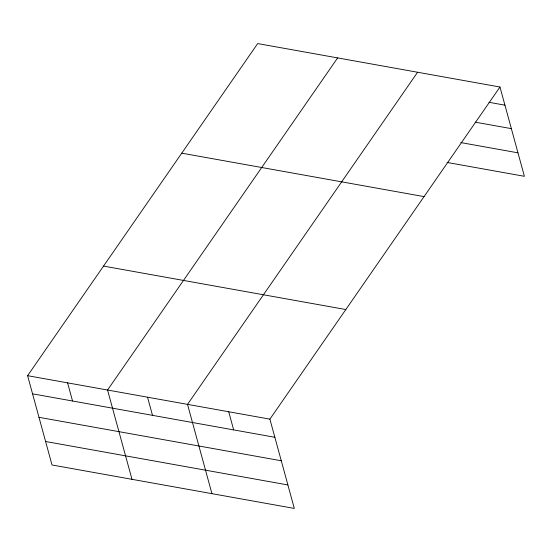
<?xml version="1.0" encoding="UTF-8"?>
<svg xmlns="http://www.w3.org/2000/svg" width="552" height="552" viewBox="0 0 552 552"><rect width="100%" height="100%" fill="white"/><g stroke="black" fill="none" stroke-linecap="round" stroke-linejoin="round"><path stroke-width="0.83" d="M499.974 87.016L269.893 419.14L294.32 508.433L52.026 464.984L27.6 375.691L257.68 43.567L499.974 87.016L524.4 176.309L447.065 162.44M337.638 57.905L107.557 390.029L131.983 479.322M417.595 72.243L187.514 404.368L211.94 493.661M488.968 102.306L504.935 105.17M475.217 122.165L511.359 128.644M460.816 142.582L517.976 152.835M181.753 153.166L424.046 196.615M103.528 266.092L345.821 309.541M27.6 375.691L269.893 419.14M32.568 393.838L274.861 437.287M38.985 417.319L281.278 460.768M45.602 441.503L287.896 484.96M228.7 411.751L233.668 429.904M147.536 397.198L152.497 415.346M67.579 382.86L72.547 401.007"/></g></svg>
